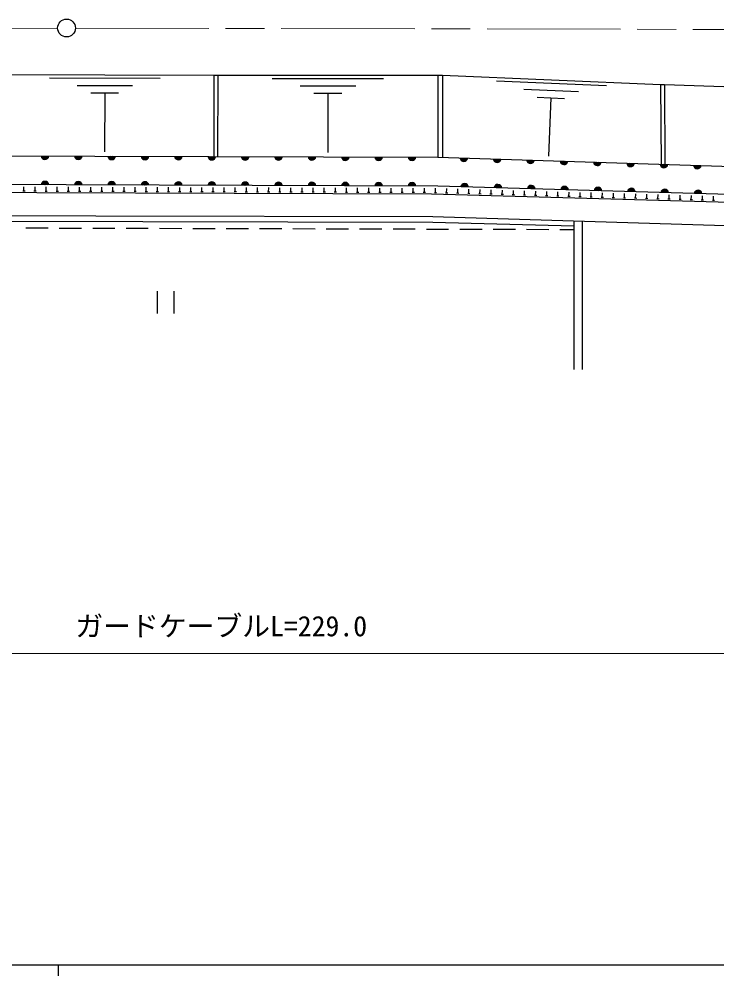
# Model space of a CAD drawing. Units: millimetres, scale not verified. Extents: x 40000 to 680000, y 20000 to 380000.
# Drawn here: x 164493 to 227216, y 204000 to 290047 of the extents above; entities that cross this region are included whole.
import ezdxf
from ezdxf.enums import TextEntityAlignment as Align

# ---------------------------------------------------------------- set-up
doc = ezdxf.new("R2010")
doc.units = ezdxf.units.MM
doc.header["$LTSCALE"] = 1000
doc.linetypes.add('CHAIN', pattern=[18.5, 12, -1.5, 3.5, -1.5])
for name, color, linetype, lineweight in [('M-BGD', 7, 'Continuous', 25), ('M-BMK', 2, 'CHAIN', 13), ('M-BMK-SRVR', 3, 'Continuous', 25), ('M-STR-HTXT', 7, 'Continuous', 13), ('M-TTL-BAND', 7, 'Continuous', 25)]:
    doc.layers.add(name, color=color, linetype=linetype, lineweight=lineweight)
doc.styles.add('ＭＳ ゴシック', font='')
doc.styles.get('ＭＳ ゴシック').set_extended_font_data('MS Gothic')

msp = doc.modelspace()

# ---------------------------------------------------------------- linework, layer by layer
at = {"layer": 'M-BGD'}
for p, q in [((182004, 285022), (181982, 277682)), ((182359, 285021), (182336, 277681)), ((202143, 285011), (202143, 277622)), ((202566, 285011), (202566, 277609)), ((167208, 284760), (177163, 284734)), ((169695, 284090), (174672, 284077)), ((187252, 284718), (197249, 284713)), ((189751, 284051), (194749, 284048)), ((207418, 284501), (217283, 284075)), ((222162, 284164), (222196, 276993)), ((222502, 284166), (222536, 276982)), ((170937, 283423), (173426, 283417)), ((172182, 283420), (172168, 278111)), ((191000, 283383), (193499, 283382)), ((192250, 283383), (192247, 278051)), ((209856, 283737), (214789, 283524)), ((211061, 283026), (213527, 282919)), ((212294, 282972), (212067, 277711)), ((165024, 274565), (164824, 274566)), ((164924, 274566), (164925, 274966)), ((166024, 274562), (165824, 274563)), ((165924, 274562), (165925, 274962)), ((167024, 274559), (166824, 274559)), ((166924, 274559), (166925, 274959)), ((168024, 274555), (167824, 274556)), ((167924, 274556), (167925, 274956)), ((169024, 274552), (168824, 274553)), ((168924, 274552), (168925, 274952)), ((170024, 274549), (169824, 274549)), ((169924, 274549), (169925, 274949)), ((171024, 274545), (170824, 274546)), ((170924, 274546), (170925, 274946)), ((172024, 274542), (171824, 274543)), ((171924, 274542), (171925, 274942)), ((173024, 274539), (172824, 274539)), ((172924, 274539), (172925, 274939)), ((174024, 274535), (173824, 274536)), ((173924, 274536), (173925, 274936)), ((175024, 274532), (174824, 274533)), ((174924, 274532), (174925, 274932)), ((176024, 274529), (175824, 274529)), ((175924, 274529), (175925, 274929)), ((177024, 274525), (176824, 274526)), ((176924, 274526), (176925, 274926)), ((178024, 274522), (177824, 274523)), ((177924, 274522), (177925, 274922)), ((179024, 274519), (178824, 274519)), ((178924, 274519), (178925, 274919)), ((180024, 274515), (179824, 274516)), ((179924, 274516), (179925, 274916)), ((181024, 274512), (180824, 274513)), ((180924, 274512), (180925, 274912)), ((182024, 274509), (181824, 274509)), ((181924, 274509), (181925, 274909)), ((183024, 274505), (182824, 274506)), ((182924, 274505), (182925, 274905)), ((184024, 274502), (183824, 274502)), ((183924, 274502), (183925, 274902)), ((185024, 274498), (184824, 274499)), ((184924, 274499), (184925, 274899)), ((186024, 274495), (185824, 274496)), ((185924, 274495), (185925, 274895)), ((187024, 274492), (186824, 274492)), ((186924, 274492), (186925, 274892)), ((187924, 274489), (187925, 274889)), ((188924, 274485), (188925, 274885)), ((189924, 274482), (189925, 274882)), ((190924, 274479), (190925, 274879)), ((191924, 274475), (191925, 274875)), ((192924, 274472), (192925, 274872)), ((193924, 274469), (193925, 274869)), ((194924, 274465), (194925, 274865)), ((195924, 274462), (195925, 274862)), ((196924, 274459), (196925, 274859)), ((197924, 274455), (197925, 274855)), ((198924, 274452), (198925, 274852)), ((199924, 274449), (199925, 274849)), ((200924, 274445), (200925, 274845)), ((201924, 274433), (201935, 274833)), ((202923, 274405), (202935, 274805)), ((203923, 274377), (203934, 274777)), ((204923, 274349), (204934, 274749)), ((205922, 274321), (205933, 274721)), ((206922, 274293), (206933, 274693)), ((207921, 274265), (207933, 274665)), ((208921, 274237), (208932, 274637)), ((209921, 274209), (209932, 274609)), ((210920, 274181), (210931, 274581)), ((211920, 274153), (211931, 274553)), ((212919, 274125), (212931, 274525)), ((213919, 274097), (213930, 274497)), ((188024, 274488), (187824, 274489)), ((189024, 274485), (188824, 274486)), ((190024, 274482), (189824, 274482)), ((191024, 274478), (190824, 274479)), ((192024, 274475), (191824, 274476)), ((193024, 274472), (192824, 274472)), ((194024, 274468), (193824, 274469)), ((195024, 274465), (194824, 274466)), ((196024, 274462), (195824, 274462)), ((197024, 274458), (196824, 274459)), ((198024, 274455), (197824, 274456)), ((199024, 274452), (198824, 274452)), ((200024, 274448), (199824, 274449)), ((201024, 274445), (200824, 274446)), ((202024, 274430), (201824, 274436)), ((203023, 274402), (202823, 274408)), ((204023, 274374), (203823, 274380)), ((205023, 274346), (204823, 274352)), ((206022, 274318), (205822, 274324)), ((207022, 274290), (206822, 274296)), ((208021, 274262), (207821, 274268)), ((209021, 274234), (208821, 274240)), ((210021, 274206), (209821, 274212)), ((211020, 274178), (210820, 274184)), ((212020, 274150), (211820, 274156)), ((213019, 274122), (212820, 274128)), ((214019, 274094), (213819, 274100)), ((215019, 274066), (214819, 274072)), ((214919, 274069), (214930, 274469)), ((216018, 274038), (215818, 274044)), ((215918, 274041), (215929, 274441)), ((217018, 274010), (216818, 274016)), ((216918, 274013), (216929, 274413)), ((218017, 273982), (217818, 273988)), ((217918, 273985), (217929, 274385)), ((219017, 273954), (218817, 273960)), ((218917, 273957), (218928, 274357)), ((220017, 273926), (219817, 273932)), ((219917, 273929), (219928, 274329)), ((221016, 273898), (220816, 273904)), ((220916, 273901), (220928, 274301)), ((222016, 273870), (221816, 273876)), ((221916, 273873), (221927, 274273)), ((223016, 273842), (222816, 273848)), ((222916, 273845), (222927, 274245)), ((224015, 273814), (223815, 273820)), ((223915, 273817), (223926, 274217)), ((225015, 273786), (224815, 273792)), ((224915, 273789), (224926, 274189)), ((226014, 273758), (225814, 273764)), ((225914, 273761), (225926, 274161)), ((227014, 273730), (226814, 273736)), ((226914, 273733), (226925, 274133)), ((68494, 272082), (201688, 271773)), ((214358, 271919), (214359, 258524)), ((165105, 271268), (167105, 271263)), ((168105, 271260), (170105, 271255)), ((171105, 271252), (173105, 271247)), ((174105, 271244), (176105, 271239)), ((177105, 271236), (179105, 271231)), ((180105, 271228), (182105, 271223)), ((183105, 271220), (185105, 271215)), ((186105, 271212), (188105, 271206)), ((189105, 271204), (191105, 271198)), ((192105, 271196), (194105, 271190)), ((195105, 271188), (197105, 271182)), ((198105, 271180), (200105, 271174)), ((201105, 271172), (203105, 271166)), ((201688, 271773), (214358, 271460)), ((204105, 271163), (206105, 271158)), ((207105, 271155), (209105, 271150)), ((210105, 271147), (212105, 271142)), ((213105, 271139), (214358, 271136)), ((215106, 271896), (215108, 258524)), ((176891, 265572), (176891, 263572)), ((178391, 265572), (178391, 263572))]:
    msp.add_line(p, q, dxfattribs=at)
for points in [[(68461, 285442), (81873, 285374), (82273, 285374), (101898, 285352), (102217, 285351), (121788, 285233), (122160, 285233), (141379, 285180), (141728, 285180), (162002, 285073), (162368, 285073), (182004, 285022), (182359, 285021), (202143, 285011), (202566, 285011), (222162, 284164), (222502, 284166), (242029, 283504), (242385, 283504), (264435, 282811), (264792, 282813), (282407, 282726), (282728, 282726), (289771, 282734)], [(68481, 278016), (202143, 277622), (260771, 275783), (291641, 275785)], [(291641, 273072), (260907, 273353), (202137, 275035), (68487, 275494)], [(301799, 272507), (263862, 272568), (201565, 274313), (68489, 274757)], [(68495, 272582), (141061, 272413), (201689, 272310)], [(201689, 272310), (262037, 270446), (302438, 270494)]]:
    msp.add_lwpolyline(points, dxfattribs=at)
for centre, radius, start, end in [((166812, 277781), 354, 188.62839, 351.03357), ((166812, 277781), 283, 190.85243, 348.80953), ((166812, 277781), 212, 194.59876, 345.06321), ((166812, 277781), 142, 202.31049, 337.35148), ((166812, 277781), 100, 212.62815, 327.03381), ((166812, 277781), 100, 212.62815, 327.03381), ((169812, 277772), 354, 188.62839, 351.03357), ((169812, 277772), 283, 190.85243, 348.80953), ((169812, 277772), 212, 194.59876, 345.06321), ((169812, 277772), 142, 202.31049, 337.35148), ((169812, 277772), 100, 212.62815, 327.03381), ((169812, 277772), 100, 212.62815, 327.03381), ((172812, 277763), 354, 188.62839, 351.03357), ((172812, 277763), 283, 190.85243, 348.80953), ((172812, 277763), 212, 194.59876, 345.06321), ((172812, 277763), 142, 202.31049, 337.35148), ((172812, 277763), 100, 212.62815, 327.03381), ((172812, 277763), 100, 212.62815, 327.03381), ((175812, 277754), 354, 188.62839, 351.03357), ((175812, 277754), 283, 190.85243, 348.80953), ((175812, 277754), 212, 194.59876, 345.06321), ((175812, 277754), 142, 202.31049, 337.35148), ((175812, 277754), 100, 212.62815, 327.03381), ((175812, 277754), 100, 212.62815, 327.03381), ((178812, 277745), 354, 188.62839, 351.03357), ((178812, 277745), 283, 190.85243, 348.80953), ((178812, 277745), 212, 194.59876, 345.06321), ((178812, 277745), 142, 202.31049, 337.35148), ((178812, 277745), 100, 212.62815, 327.03381), ((178812, 277745), 100, 212.62815, 327.03381), ((181812, 277736), 354, 188.62839, 351.03357), ((181812, 277736), 283, 190.85243, 348.80953), ((181812, 277736), 212, 194.59876, 345.06321), ((181812, 277736), 142, 202.31049, 337.35148), ((181812, 277736), 100, 212.62815, 327.03381), ((181812, 277736), 100, 212.62815, 327.03381), ((184812, 277727), 354, 188.62839, 351.03357), ((184812, 277727), 283, 190.85243, 348.80953), ((184812, 277727), 212, 194.59876, 345.06321), ((184812, 277727), 142, 202.31049, 337.35148), ((184812, 277727), 100, 212.62815, 327.03381), ((184812, 277727), 100, 212.62815, 327.03381), ((187812, 277719), 354, 188.62839, 351.03357), ((187812, 277719), 283, 190.85243, 348.80953), ((187812, 277719), 212, 194.59876, 345.06321), ((187812, 277719), 142, 202.31049, 337.35148), ((187812, 277719), 100, 212.62815, 327.03381), ((187812, 277719), 100, 212.62815, 327.03381), ((190812, 277710), 354, 188.62839, 351.03357), ((190812, 277710), 283, 190.85243, 348.80953), ((190812, 277710), 212, 194.59876, 345.06321), ((190812, 277710), 142, 202.31049, 337.35148), ((190812, 277710), 100, 212.62815, 327.03381), ((190812, 277710), 100, 212.62815, 327.03381), ((193812, 277701), 354, 188.62839, 351.03357), ((193812, 277701), 283, 190.85243, 348.80953), ((193812, 277701), 212, 194.59876, 345.06321), ((193812, 277701), 142, 202.31049, 337.35148), ((193812, 277701), 100, 212.62815, 327.03381), ((193812, 277701), 100, 212.62815, 327.03381), ((196812, 277692), 354, 188.62839, 351.03357), ((196812, 277692), 283, 190.85243, 348.80953), ((196812, 277692), 212, 194.59876, 345.06321), ((196812, 277692), 142, 202.31049, 337.35148), ((196812, 277692), 100, 212.62815, 327.03381), ((196812, 277692), 100, 212.62815, 327.03381), ((199812, 277683), 354, 188.62839, 351.03357), ((199812, 277683), 283, 190.85243, 348.80953), ((199812, 277683), 212, 194.59876, 345.06321), ((199812, 277683), 142, 202.31049, 337.35148), ((199812, 277683), 100, 212.62815, 327.03381), ((199812, 277683), 100, 212.62815, 327.03381), ((204472, 277603), 354, 187.00038, 349.40556), ((204472, 277603), 283, 189.22442, 347.18152), ((204472, 277603), 212, 192.97074, 343.43519), ((204472, 277603), 142, 200.68247, 335.72346), ((204472, 277603), 100, 211.00014, 325.4058), ((204472, 277603), 100, 211.00014, 325.4058), ((207470, 277509), 354, 187.00038, 349.40556), ((207470, 277509), 283, 189.22442, 347.18152), ((207470, 277509), 212, 192.97074, 343.43519), ((207470, 277509), 142, 200.68247, 335.72346), ((207470, 277509), 100, 211.00014, 325.4058), ((207470, 277509), 100, 211.00014, 325.4058), ((210469, 277415), 354, 187.00038, 349.40556), ((210469, 277415), 283, 189.22442, 347.18152), ((210469, 277415), 212, 192.97074, 343.43519), ((210469, 277415), 142, 200.68247, 335.72346), ((210469, 277415), 100, 211.00014, 325.4058), ((210469, 277415), 100, 211.00014, 325.4058), ((213467, 277321), 354, 187.00038, 349.40556), ((213467, 277321), 283, 189.22442, 347.18152), ((213467, 277321), 212, 192.97074, 343.43519), ((213467, 277321), 142, 200.68247, 335.72346), ((213467, 277321), 100, 211.00014, 325.4058), ((213467, 277321), 100, 211.00014, 325.4058), ((216466, 277227), 354, 187.00038, 349.40556), ((216466, 277227), 283, 189.22442, 347.18152), ((216466, 277227), 212, 192.97074, 343.43519), ((216466, 277227), 142, 200.68247, 335.72346), ((216466, 277227), 100, 211.00014, 325.4058), ((216466, 277227), 100, 211.00014, 325.4058), ((219464, 277133), 354, 187.00038, 349.40556), ((219464, 277133), 283, 189.22442, 347.18152), ((219464, 277133), 212, 192.97074, 343.43519), ((219464, 277133), 142, 200.68247, 335.72346), ((219464, 277133), 100, 211.00014, 325.4058), ((219464, 277133), 100, 211.00014, 325.4058), ((222463, 277039), 354, 187.00038, 349.40556), ((222463, 277039), 283, 189.22442, 347.18152), ((222463, 277039), 212, 192.97074, 343.43519), ((222463, 277039), 142, 200.68247, 335.72346), ((222463, 277039), 100, 211.00014, 325.4058), ((222463, 277039), 100, 211.00014, 325.4058), ((225461, 276945), 354, 187.00038, 349.40556), ((225461, 276945), 283, 189.22442, 347.18152), ((225461, 276945), 212, 192.97074, 343.43519), ((225461, 276945), 142, 200.68247, 335.72346), ((225461, 276945), 100, 211.00014, 325.4058), ((225461, 276945), 100, 211.00014, 325.4058), ((166812, 275102), 354, 8.60062, 171.0058), ((166812, 275102), 283, 10.82466, 168.78176), ((169812, 275092), 354, 8.60062, 171.0058), ((169812, 275092), 283, 10.82466, 168.78176), ((172812, 275082), 354, 8.60062, 171.0058), ((172812, 275082), 283, 10.82466, 168.78176), ((175812, 275071), 354, 8.60062, 171.0058), ((175812, 275071), 283, 10.82466, 168.78176), ((178812, 275061), 354, 8.60062, 171.0058), ((181812, 275051), 354, 8.60062, 171.0058), ((184812, 275040), 354, 8.60062, 171.0058), ((187812, 275030), 354, 8.60062, 171.0058), ((190812, 275020), 354, 8.60062, 171.0058), ((193812, 275009), 354, 8.60062, 171.0058), ((196812, 274999), 354, 8.60062, 171.0058), ((166812, 275102), 212, 14.57099, 165.03544), ((166812, 275102), 142, 22.28272, 157.32371), ((166812, 275102), 100, 32.60038, 147.00604), ((166812, 275102), 100, 32.60038, 147.00604), ((169812, 275092), 212, 14.57099, 165.03544), ((169812, 275092), 142, 22.28272, 157.32371), ((169812, 275092), 100, 32.60038, 147.00604), ((169812, 275092), 100, 32.60038, 147.00604), ((172812, 275082), 212, 14.57099, 165.03544), ((172812, 275082), 142, 22.28272, 157.32371), ((172812, 275082), 100, 32.60038, 147.00604), ((172812, 275082), 100, 32.60038, 147.00604), ((175812, 275071), 212, 14.57099, 165.03544), ((175812, 275071), 142, 22.28272, 157.32371), ((175812, 275071), 100, 32.60038, 147.00604), ((175812, 275071), 100, 32.60038, 147.00604), ((178812, 275061), 283, 10.82466, 168.78176), ((178812, 275061), 212, 14.57099, 165.03544), ((178812, 275061), 142, 22.28272, 157.32371), ((178812, 275061), 100, 32.60038, 147.00604), ((178812, 275061), 100, 32.60038, 147.00604), ((181812, 275051), 283, 10.82466, 168.78176), ((181812, 275051), 212, 14.57099, 165.03544), ((181812, 275051), 142, 22.28272, 157.32371), ((181812, 275051), 100, 32.60038, 147.00604), ((181812, 275051), 100, 32.60038, 147.00604), ((184812, 275040), 283, 10.82466, 168.78176), ((184812, 275040), 212, 14.57099, 165.03544), ((184812, 275040), 142, 22.28272, 157.32371), ((184812, 275040), 100, 32.60038, 147.00604), ((184812, 275040), 100, 32.60038, 147.00604), ((187812, 275030), 283, 10.82466, 168.78176), ((187812, 275030), 212, 14.57099, 165.03544), ((187812, 275030), 142, 22.28272, 157.32371), ((187812, 275030), 100, 32.60038, 147.00604), ((187812, 275030), 100, 32.60038, 147.00604), ((190812, 275020), 283, 10.82466, 168.78176), ((190812, 275020), 212, 14.57099, 165.03544), ((190812, 275020), 142, 22.28272, 157.32371), ((190812, 275020), 100, 32.60038, 147.00604), ((190812, 275020), 100, 32.60038, 147.00604), ((193812, 275009), 283, 10.82466, 168.78176), ((193812, 275009), 212, 14.57099, 165.03544), ((193812, 275009), 142, 22.28272, 157.32371), ((193812, 275009), 100, 32.60038, 147.00604), ((193812, 275009), 100, 32.60038, 147.00604), ((196812, 274999), 283, 10.82466, 168.78176), ((196812, 274999), 212, 14.57099, 165.03544), ((196812, 274999), 142, 22.28272, 157.32371), ((196812, 274999), 100, 32.60038, 147.00604), ((196812, 274999), 100, 32.60038, 147.00604), ((199811, 274989), 354, 8.60062, 171.0058), ((199811, 274989), 283, 10.82466, 168.78176), ((199811, 274989), 212, 14.57099, 165.03544), ((199811, 274989), 142, 22.28272, 157.32371), ((199811, 274989), 100, 32.60038, 147.00604), ((199811, 274989), 100, 32.60038, 147.00604), ((204531, 274912), 354, 7.15833, 169.56351), ((204531, 274912), 283, 9.38237, 167.33947), ((204531, 274912), 212, 13.1287, 163.59314), ((204531, 274912), 142, 20.84043, 155.88141), ((204531, 274912), 100, 31.15809, 145.56375), ((204531, 274912), 100, 31.15809, 145.56375), ((207530, 274826), 354, 7.15833, 169.56351), ((207530, 274826), 283, 9.38237, 167.33947), ((207530, 274826), 212, 13.1287, 163.59314), ((207530, 274826), 142, 20.84043, 155.88141), ((207530, 274826), 100, 31.15809, 145.56375), ((207530, 274826), 100, 31.15809, 145.56375), ((210529, 274741), 354, 7.15833, 169.56351), ((210529, 274741), 283, 9.38237, 167.33947), ((210529, 274741), 212, 13.1287, 163.59314), ((210529, 274741), 142, 20.84043, 155.88141), ((210529, 274741), 100, 31.15809, 145.56375), ((210529, 274741), 100, 31.15809, 145.56375), ((213528, 274655), 354, 7.15833, 169.56351), ((213528, 274655), 283, 9.38237, 167.33947), ((213528, 274655), 212, 13.1287, 163.59314), ((213528, 274655), 142, 20.84043, 155.88141), ((213528, 274655), 100, 31.15809, 145.56375), ((213528, 274655), 100, 31.15809, 145.56375), ((216526, 274569), 354, 7.15833, 169.56351), ((216526, 274569), 283, 9.38237, 167.33947), ((216526, 274569), 212, 13.1287, 163.59314), ((216526, 274569), 142, 20.84043, 155.88141), ((216526, 274569), 100, 31.15809, 145.56375), ((216526, 274569), 100, 31.15809, 145.56375), ((219525, 274483), 354, 7.15833, 169.56351), ((219525, 274483), 283, 9.38237, 167.33947), ((219525, 274483), 212, 13.1287, 163.59314), ((219525, 274483), 142, 20.84043, 155.88141), ((219525, 274483), 100, 31.15809, 145.56375), ((219525, 274483), 100, 31.15809, 145.56375), ((222524, 274397), 354, 7.15833, 169.56351), ((222524, 274397), 283, 9.38237, 167.33947), ((222524, 274397), 212, 13.1287, 163.59314), ((222524, 274397), 142, 20.84043, 155.88141), ((222524, 274397), 100, 31.15809, 145.56375), ((222524, 274397), 100, 31.15809, 145.56375), ((225523, 274312), 354, 7.15833, 169.56351), ((225523, 274312), 283, 9.38237, 167.33947), ((225523, 274312), 212, 13.1287, 163.59314), ((225523, 274312), 142, 20.84043, 155.88141), ((225523, 274312), 100, 31.15809, 145.56375), ((225523, 274312), 100, 31.15809, 145.56375)]:
    msp.add_arc(centre, radius, start, end, dxfattribs=at)
at = {"layer": 'M-BMK'}
for p, q in [((69250, 289583), (167957, 289184)), ((169554, 289242), (267764, 289028))]:
    msp.add_line(p, q, dxfattribs=at)
at = {"layer": 'M-BMK-SRVR'}
msp.add_circle((168754, 289247), 800, dxfattribs=at)
at = {"layer": 'M-STR-HTXT'}
msp.add_line((70052, 232990), (295268, 232990), dxfattribs=at)
at = {"layer": 'M-TTL-BAND'}
for p, q in [((40000, 205000), (579000, 205000)), ((168000, 205000), (168000, 204000))]:
    msp.add_line(p, q, dxfattribs=at)

# ---------------------------------------------------------------- texts
at = {"layer": 'M-STR-HTXT', "style": 'ＭＳ ゴシック'}
msp.add_text('ガードケーブルL=229.0', height=1833, dxfattribs=at).set_placement((182660, 233990), align=Align.BOTTOM_CENTER)

doc.saveas('drawing.dxf')
